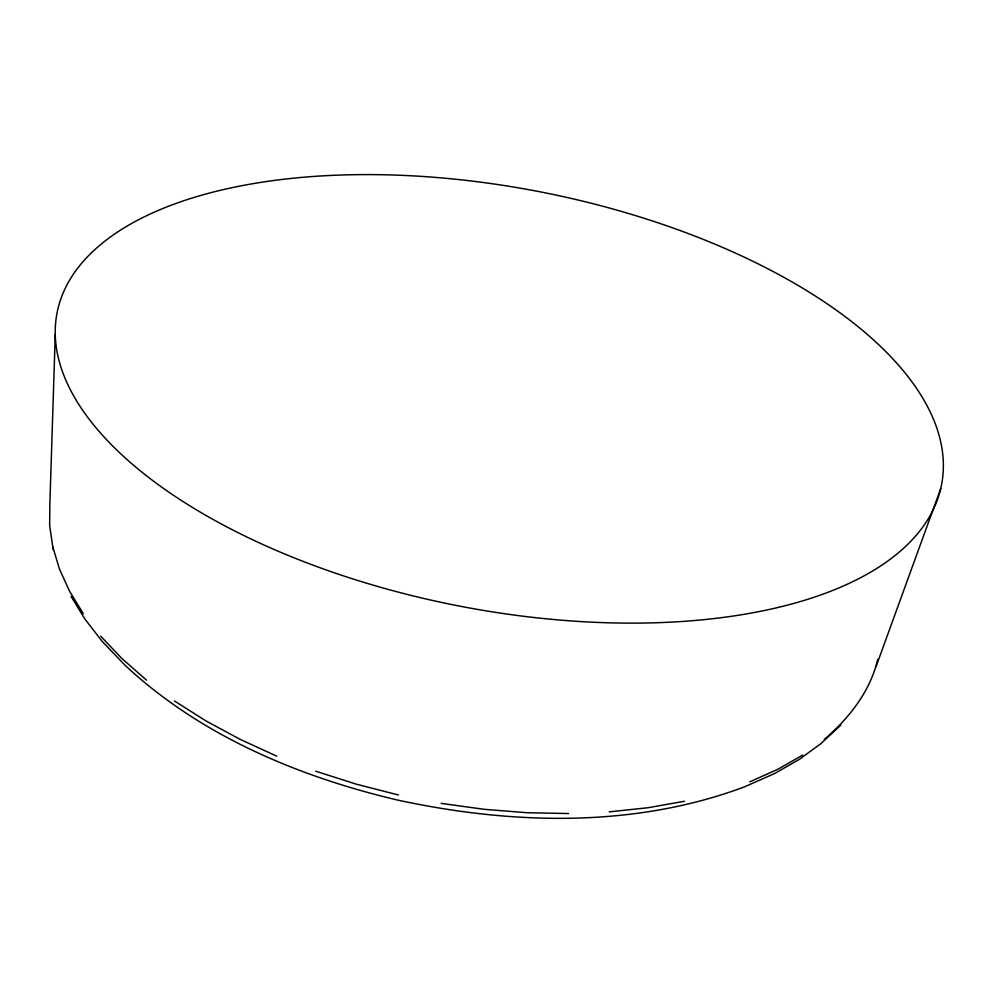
<?xml version="1.0" encoding="UTF-8"?>
<svg xmlns="http://www.w3.org/2000/svg" width="993" height="993" viewBox="0 0 993 993"><rect width="100%" height="100%" fill="white"/><g stroke="black" fill="none" stroke-linecap="round" stroke-linejoin="round"><path stroke-width="1.49" d="M55.273 334.542L49.836 504.593L49.65 525.322L53.15 549.601M824.24 739.413C848.965 718.435 870.315 691.376 877.75 659.278M876 666.775L940.743 488.544A450.512 211.012 11 0 0 320.441 175.997A450.512 211.012 11 0 0 236.744 532A450.512 211.012 11 0 0 940.743 488.544M840.922 725.039L820.814 743.72L799.402 759.335L774.652 773.51L744.44 786.866C633.981 828.212 511.581 824.686 397.734 800.097C298.384 776.675 200.251 735.59 124.907 665.111L102.167 641.366L84.815 618.937L71.086 596.445M802.741 755.065L777.867 769.277L749.74 781.851M684.5 801.264L647.92 807.743L609.168 811.864M568.629 813.552L526.786 812.708L484.112 809.307L441.14 803.374M398.392 794.971L356.4 784.197L315.687 771.201M276.724 756.157L239.958 739.276L205.787 720.819L174.532 701.021M146.492 680.143L121.854 658.458L100.765 636.24M83.313 613.724L69.522 591.17L59.369 568.778L52.778 546.771"/></g></svg>
